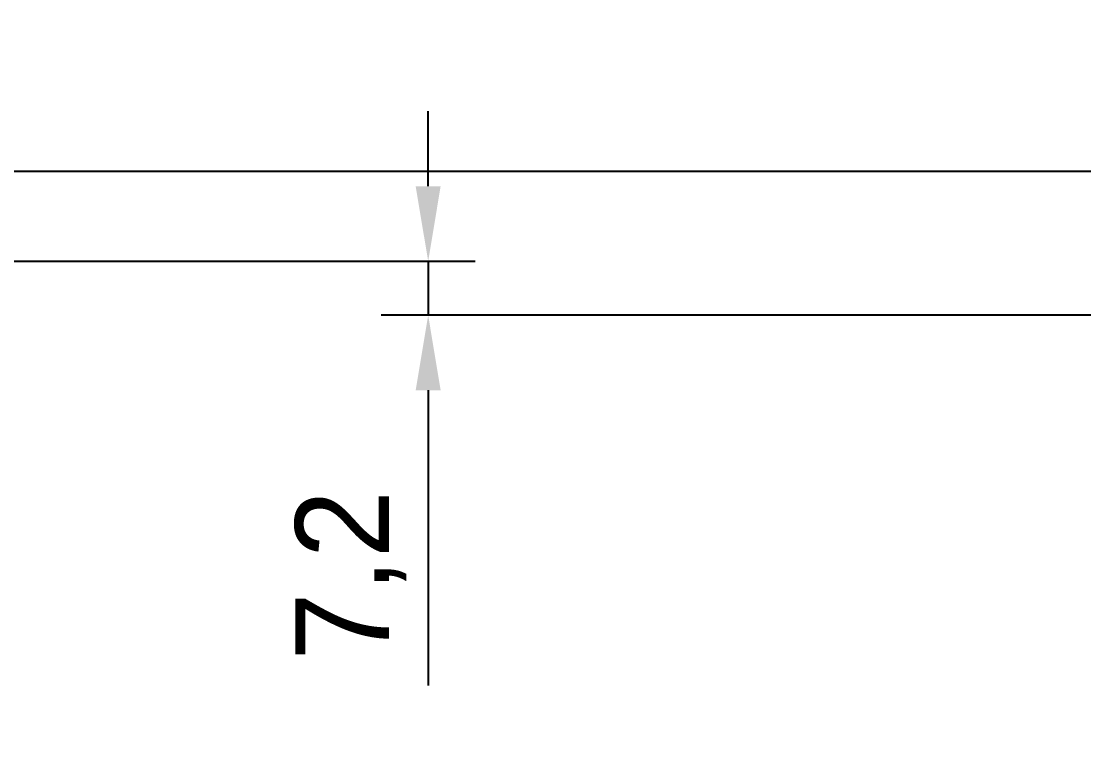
# Model space of a CAD drawing. Header units: inches. Extents: x 0 to 23821, y 0 to 11279.
# Drawn here: x 16185.2 to 16326.9, y 4851.6 to 4948.8 of the extents above; entities that cross this region are included whole.
import ezdxf

# ---------------------------------------------------------------- set-up
doc = ezdxf.new("R2010")
doc.units = ezdxf.units.IN
doc.header["$LTSCALE"] = 10
doc.header["$MEASUREMENT"] = 0
doc.layers.get('Defpoints').update_dxf_attribs({"color": 8})
doc.styles.add('SCI', font='')
doc.styles.get('SCI').set_extended_font_data('Gulim')
doc.dimstyles.new('SCH', dxfattribs={"dimtxt": 2.5, "dimasz": 2, "dimexe": 1.25, "dimexo": 0.625, "dimtad": 1, "dimdec": 8, "dimtxsty": 'SCI', "dimcen": 2.5, "dimclrd": 4, "dimclre": 4, "dimclrt": 7, "dimadec": 8, "dimazin": 2, "dimtfac": 1, "dimtdec": 8, "dimtmove": 0, "dimatfit": 3, "dimfxl": 1, "dimarcsym": 0})

# ---------------------------------------------------------------- blocks, each defined once
blk = doc.blocks.new('*D424')
at = {"color": 4, "lineweight": -2, "transparency": 16777216}
for p, q in [((16239.47, 4926.76), (16239.47, 4936.76)), ((16137.52, 4916.76), (16245.72, 4916.76)), ((16239.47, 4916.76), (16239.47, 4909.56)), ((16407.05, 4909.56), (16233.22, 4909.56)), ((16239.47, 4899.56), (16239.47, 4860.22))]:
    blk.add_line(p, q, dxfattribs=at)
at = {"color": 4, "transparency": 16777216}
for points in [[(16237.8, 4926.76), (16241.13, 4926.76), (16239.47, 4916.76)], [(16237.8, 4899.56), (16241.13, 4899.56), (16239.47, 4909.56)]]:
    blk.add_solid(points, dxfattribs=at)
at = {"layer": 'Defpoints', "color": 0, "transparency": 16777216}
for p in [(16134.4, 4916.76), (16239.47, 4909.56), (16410.17, 4909.56)]:
    blk.add_point(p, dxfattribs=at)
at = {"color": 7, "transparency": 16777216, "insert": (16229.16, 4874.89), "char_height": 12.5, "attachment_point": 5, "rotation": 90, "style": 'SCI'}
blk.add_mtext('7,2', dxfattribs=at)
blk = doc.blocks.new('*D425')
at = {"color": 4, "lineweight": -2, "transparency": 16777216}
for p, q in [((16602, 4938.76), (16602, 4948.76)), ((15799.01, 4928.76), (16608.25, 4928.76)), ((16602, 4928.76), (16602, 4909.56)), ((16493.3, 4909.56), (16608.25, 4909.56)), ((16602, 4899.56), (16602, 4851.63))]:
    blk.add_line(p, q, dxfattribs=at)
at = {"color": 4, "transparency": 16777216}
for points in [[(16600.33, 4938.76), (16603.67, 4938.76), (16602, 4928.76)], [(16600.33, 4899.56), (16603.67, 4899.56), (16602, 4909.56)]]:
    blk.add_solid(points, dxfattribs=at)
at = {"layer": 'Defpoints', "color": 0, "transparency": 16777216}
for p in [(15795.89, 4928.76), (16490.17, 4909.56), (16602, 4909.56)]:
    blk.add_point(p, dxfattribs=at)
at = {"color": 7, "transparency": 16777216, "insert": (16591.68, 4870.59), "char_height": 12.5, "attachment_point": 5, "rotation": 90, "style": 'SCI'}
blk.add_mtext('19,2', dxfattribs=at)

msp = doc.modelspace()

# ---------------------------------------------------------------- dimensions: what is measured, and where the dimension line sits
for base, p1, p2, picture, middle in [((16601.9992949067, 4909.5559158605), (15795.8855854913, 4928.7559158605), (16490.1715709133, 4909.5559158605), '*D425', (16591.6838821237, 4870.5936988165)), ((16239.4659116864, 4909.5559158605), (16134.3957135039, 4916.7559158605), (16410.1715709133, 4909.5559158605), '*D424', (16229.1588211405, 4874.8879731175))]:
    dim = msp.add_linear_dim(base=base, p1=p1, p2=p2, angle=90, dimstyle='SCH', override={"dimscale": 5, "dimcen": 1})
    dim.commit()
    dim.dimension.update_dxf_attribs({"geometry": picture, "text_midpoint": middle})

doc.saveas('drawing.dxf')
